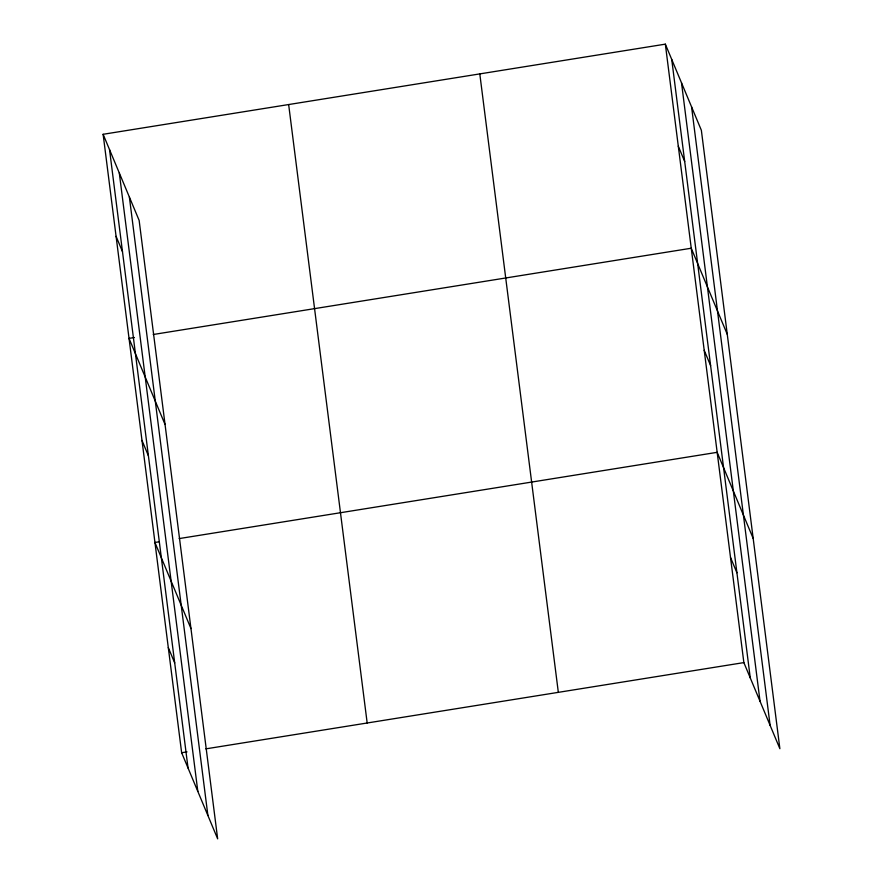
<?xml version="1.0" encoding="UTF-8"?>
<svg xmlns="http://www.w3.org/2000/svg" width="883" height="883" viewBox="0 0 883 883"><rect width="100%" height="100%" fill="white"/><g stroke="black" fill="none" stroke-linecap="round" stroke-linejoin="round"><path stroke-width="1.32" d="M103.123 134.293L139.139 220.397L217.659 838.85L181.644 752.735L103.123 134.293L665.34 44.15L701.356 130.265L779.877 748.707L743.861 662.603L665.34 44.15M134.415 337.516L129.028 338.377L165.055 424.491M153.234 334.502L691.246 248.233L727.272 334.348M158.984 541.82L154.944 542.471L190.971 628.575M179.15 538.586L717.162 452.328L753.177 538.431M181.644 752.735L187.019 751.875M205.849 748.861L743.861 662.603M678.287 146.192L684.689 161.501M704.204 350.286L710.605 365.584M730.506 557.46L736.908 572.769M116.081 236.335L122.483 251.633M141.986 440.418L148.388 455.727M168.3 647.603L174.702 662.901M691.577 106.898L770.108 725.34M681.51 82.814L760.031 701.268M671.731 59.448L750.263 677.901M479.8 73.896L558.332 692.349M288.653 104.547L367.173 722.989M129.371 197.03L207.891 815.484M119.293 172.958L197.825 791.411M109.525 149.591L188.046 768.044"/></g></svg>
